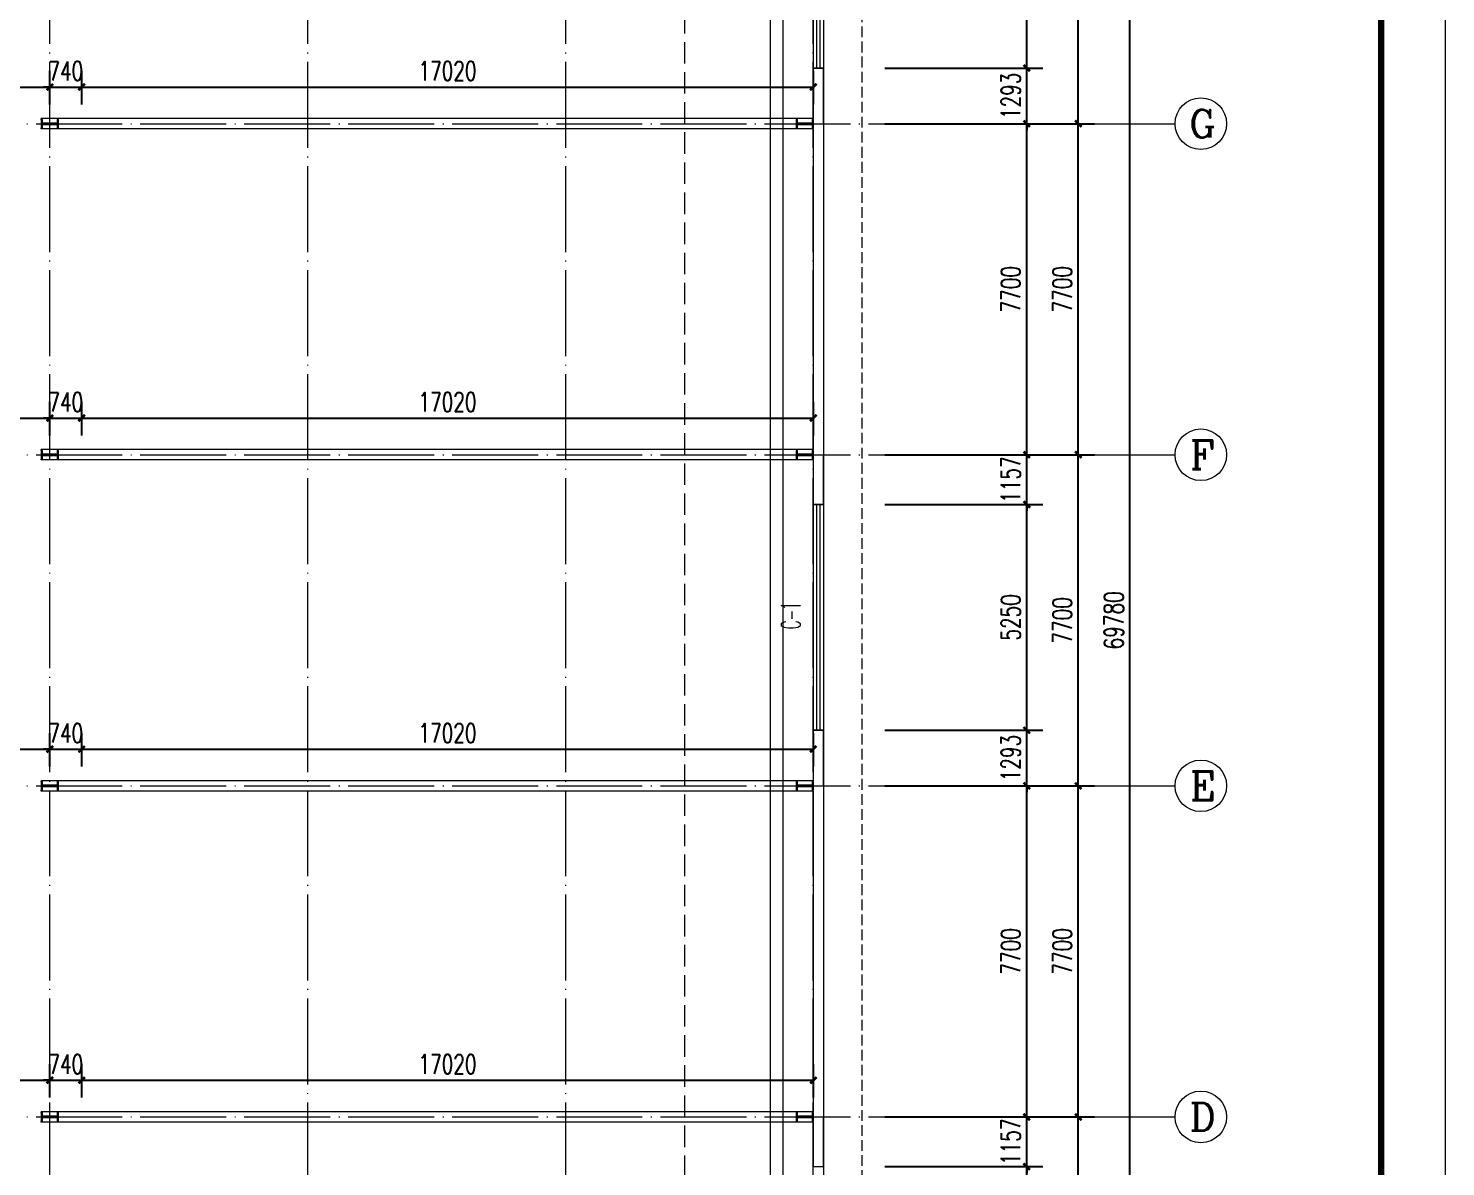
# Model space of a CAD drawing. Header units: inches. Extents: x -3733042 to -3450527, y 579159 to 997713.
# Drawn here: x -3531947 to -3498977, y 811583 to 838057 of the extents above; entities that cross this region are included whole.
import ezdxf

# ---------------------------------------------------------------- set-up
doc = ezdxf.new("R2010")
doc.units = ezdxf.units.IN
doc.header["$LTSCALE"] = 1000
doc.header["$MEASUREMENT"] = 0
doc.linetypes.add('DASH', pattern=[0.35, 0.25, -0.1])
doc.linetypes.add('DOTE', pattern=[2.42, 2, -0.2, 0.02, -0.2])
doc.layers.get('0').update_dxf_attribs({"lineweight": 18})
for name, color, linetype, lineweight in [('AXIS', 30, 'Continuous', 18), ('AXIS_TEXT', 7, 'Continuous', 18), ('COLUMN', 34, 'Continuous', 18), ('DOTE', 14, 'DOTE', 18), ('GROUND', 5, 'DASH', 18), ('PUB_DIM', 3, 'Continuous', 18), ('PUB_TITLE', 153, 'Continuous', 18), ('SURFACE', 255, 'Continuous', 18), ('WALL', 6, 'Continuous', 18), ('WINDOW', 4, 'Continuous', 18), ('WINDOW_TEXT', 7, 'Continuous', 18), ('地漏雨水管', 41, 'Continuous', 18)]:
    doc.layers.add(name, color=color, linetype=linetype, lineweight=lineweight)
doc.styles.add('_TCH_AXIS', font='complex.shx', dxfattribs={"bigfont": 'gbcbig.shx'})
doc.styles.add('_TCH_DIM_T3', font='simplex.shx', dxfattribs={"width": 0.705882, "bigfont": 'gbcbig.shx'})
doc.styles.add('_TCH_WINDOW', font='simplex.shx', dxfattribs={"width": 0.7, "bigfont": 'gbcbig.shx'})
doc.styles.add('COMPLEX', font='complex.shx')
doc.dimstyles.new('_TCH_ARCH&&150', dxfattribs={"dimtxt": 446.25, "dimasz": 150, "dimexe": 375, "dimexo": 450, "dimgap": 150, "dimtad": 1, "dimdec": 0, "dimzin": 0, "dimdsep": 46, "dimtxsty": '_TCH_DIM_T3', "dimblk": 'ARCHTICK', "dimcen": 0.09, "dimdle": 300, "dimclrt": 7, "dimazin": 2, "dimtfac": 1, "dimtdec": 0, "dimtix": 1, "dimtmove": 2, "dimatfit": 3, "dimfxl": 1, "dimtolj": 1, "dimarcsym": 0})

# ---------------------------------------------------------------- blocks, each defined once
blk = doc.blocks.new('_ArchTick_2')
at = {"color": 0, "linetype": 'ByBlock'}
blk.add_lwpolyline([(-0.5, -0.5, 0.4, 0.4, 0), (0.5, 0.5, 0.4, 0.4, 0)], format="xyseb", dxfattribs=at)
blk = doc.blocks.new('*X239')
at = {"layer": 'PUB_DIM', "color": 0, "lineweight": -2}
for p, q in [((-3537446, 813189), (-3537446, 813968)), ((-3531446, 813189), (-3531446, 813968)), ((-3537446, 813593), (-3531446, 813593))]:
    blk.add_line(p, q, dxfattribs=at)
at = {"layer": 'PUB_DIM', "color": 0, "lineweight": -2, "xscale": 150, "yscale": 150, "zscale": 150, "rotation": 180}
blk.add_blockref('_ArchTick_2', (-3537446, 813593), dxfattribs=at)
at = {"layer": 'PUB_DIM', "color": 0, "lineweight": -2, "xscale": 150, "yscale": 150, "zscale": 150}
blk.add_blockref('_ArchTick_2', (-3531446, 813593), dxfattribs=at)
at = {"layer": 'PUB_DIM', "color": 7, "insert": (-3534446, 813967), "char_height": 446.2, "width": 1665, "attachment_point": 5, "style": '_TCH_DIM_T3'}
blk.add_mtext('6000', dxfattribs=at)
blk = doc.blocks.new('_ARCHTICK')
at = {"color": 0, "linetype": 'ByBlock', "const_width": 0.4}
blk.add_lwpolyline([(-0.5, -0.5), (0.5, 0.5)], dxfattribs=at)
blk = doc.blocks.new('*X240')
at = {"layer": 'PUB_DIM', "color": 0, "lineweight": -2}
for p, q in [((-3531446, 813189), (-3531446, 813968)), ((-3530706, 813189), (-3530706, 813968)), ((-3531446, 813593), (-3531596, 813593)), ((-3531446, 813593), (-3530706, 813593)), ((-3530706, 813593), (-3530556, 813593))]:
    blk.add_line(p, q, dxfattribs=at)
at = {"layer": 'PUB_DIM', "color": 0, "lineweight": -2, "xscale": 150, "yscale": 150, "zscale": 150}
blk.add_blockref('_ArchTick_2', (-3531446, 813593), dxfattribs=at)
at = {"layer": 'PUB_DIM', "color": 0, "lineweight": -2, "xscale": 150, "yscale": 150, "zscale": 150, "rotation": 180}
blk.add_blockref('_ArchTick_2', (-3530706, 813593), dxfattribs=at)
at = {"layer": 'PUB_DIM', "color": 7, "insert": (-3531076, 813967), "char_height": 446.2, "width": 1215, "attachment_point": 5, "style": '_TCH_DIM_T3'}
blk.add_mtext('740', dxfattribs=at)
blk = doc.blocks.new('*X241')
at = {"layer": 'PUB_DIM', "color": 0, "lineweight": -2}
for p, q in [((-3530706, 813189), (-3530706, 813968)), ((-3513686, 813189), (-3513686, 813968)), ((-3530706, 813593), (-3513686, 813593))]:
    blk.add_line(p, q, dxfattribs=at)
at = {"layer": 'PUB_DIM', "color": 0, "lineweight": -2, "xscale": 150, "yscale": 150, "zscale": 150, "rotation": 180}
blk.add_blockref('_ArchTick_2', (-3530706, 813593), dxfattribs=at)
at = {"layer": 'PUB_DIM', "color": 0, "lineweight": -2, "xscale": 150, "yscale": 150, "zscale": 150}
blk.add_blockref('_ArchTick_2', (-3513686, 813593), dxfattribs=at)
at = {"layer": 'PUB_DIM', "color": 7, "insert": (-3522196, 813967), "char_height": 446.2, "width": 1980, "attachment_point": 5, "style": '_TCH_DIM_T3'}
blk.add_mtext('17020', dxfattribs=at)
blk = doc.blocks.new('*X244')
at = {"layer": 'PUB_DIM', "color": 0, "lineweight": -2}
for p, q in [((-3537446, 820889), (-3537446, 821668)), ((-3531446, 820889), (-3531446, 821668)), ((-3537446, 821293), (-3531446, 821293))]:
    blk.add_line(p, q, dxfattribs=at)
at = {"layer": 'PUB_DIM', "color": 0, "lineweight": -2, "xscale": 150, "yscale": 150, "zscale": 150, "rotation": 180}
blk.add_blockref('_ArchTick_2', (-3537446, 821293), dxfattribs=at)
at = {"layer": 'PUB_DIM', "color": 0, "lineweight": -2, "xscale": 150, "yscale": 150, "zscale": 150}
blk.add_blockref('_ArchTick_2', (-3531446, 821293), dxfattribs=at)
at = {"layer": 'PUB_DIM', "color": 7, "insert": (-3534446, 821667), "char_height": 446.2, "width": 1665, "attachment_point": 5, "style": '_TCH_DIM_T3'}
blk.add_mtext('6000', dxfattribs=at)
blk = doc.blocks.new('*X245')
at = {"layer": 'PUB_DIM', "color": 0, "lineweight": -2}
for p, q in [((-3531446, 820889), (-3531446, 821668)), ((-3530706, 820889), (-3530706, 821668)), ((-3531446, 821293), (-3531596, 821293)), ((-3531446, 821293), (-3530706, 821293)), ((-3530706, 821293), (-3530556, 821293))]:
    blk.add_line(p, q, dxfattribs=at)
at = {"layer": 'PUB_DIM', "color": 0, "lineweight": -2, "xscale": 150, "yscale": 150, "zscale": 150}
blk.add_blockref('_ArchTick_2', (-3531446, 821293), dxfattribs=at)
at = {"layer": 'PUB_DIM', "color": 0, "lineweight": -2, "xscale": 150, "yscale": 150, "zscale": 150, "rotation": 180}
blk.add_blockref('_ArchTick_2', (-3530706, 821293), dxfattribs=at)
at = {"layer": 'PUB_DIM', "color": 7, "insert": (-3531076, 821667), "char_height": 446.2, "width": 1215, "attachment_point": 5, "style": '_TCH_DIM_T3'}
blk.add_mtext('740', dxfattribs=at)
blk = doc.blocks.new('*X246')
at = {"layer": 'PUB_DIM', "color": 0, "lineweight": -2}
for p, q in [((-3530706, 820889), (-3530706, 821668)), ((-3513686, 820889), (-3513686, 821668)), ((-3530706, 821293), (-3513686, 821293))]:
    blk.add_line(p, q, dxfattribs=at)
at = {"layer": 'PUB_DIM', "color": 0, "lineweight": -2, "xscale": 150, "yscale": 150, "zscale": 150, "rotation": 180}
blk.add_blockref('_ArchTick_2', (-3530706, 821293), dxfattribs=at)
at = {"layer": 'PUB_DIM', "color": 0, "lineweight": -2, "xscale": 150, "yscale": 150, "zscale": 150}
blk.add_blockref('_ArchTick_2', (-3513686, 821293), dxfattribs=at)
at = {"layer": 'PUB_DIM', "color": 7, "insert": (-3522196, 821667), "char_height": 446.2, "width": 1980, "attachment_point": 5, "style": '_TCH_DIM_T3'}
blk.add_mtext('17020', dxfattribs=at)
blk = doc.blocks.new('*X249')
at = {"layer": 'PUB_DIM', "color": 0, "lineweight": -2}
for p, q in [((-3537446, 828589), (-3537446, 829368)), ((-3531446, 828589), (-3531446, 829368)), ((-3537446, 828993), (-3531446, 828993))]:
    blk.add_line(p, q, dxfattribs=at)
at = {"layer": 'PUB_DIM', "color": 0, "lineweight": -2, "xscale": 150, "yscale": 150, "zscale": 150, "rotation": 180}
blk.add_blockref('_ArchTick_2', (-3537446, 828993), dxfattribs=at)
at = {"layer": 'PUB_DIM', "color": 0, "lineweight": -2, "xscale": 150, "yscale": 150, "zscale": 150}
blk.add_blockref('_ArchTick_2', (-3531446, 828993), dxfattribs=at)
at = {"layer": 'PUB_DIM', "color": 7, "insert": (-3534446, 829367), "char_height": 446.2, "width": 1665, "attachment_point": 5, "style": '_TCH_DIM_T3'}
blk.add_mtext('6000', dxfattribs=at)
blk = doc.blocks.new('*X250')
at = {"layer": 'PUB_DIM', "color": 0, "lineweight": -2}
for p, q in [((-3531446, 828589), (-3531446, 829368)), ((-3530706, 828589), (-3530706, 829368)), ((-3531446, 828993), (-3531596, 828993)), ((-3531446, 828993), (-3530706, 828993)), ((-3530706, 828993), (-3530556, 828993))]:
    blk.add_line(p, q, dxfattribs=at)
at = {"layer": 'PUB_DIM', "color": 0, "lineweight": -2, "xscale": 150, "yscale": 150, "zscale": 150}
blk.add_blockref('_ArchTick_2', (-3531446, 828993), dxfattribs=at)
at = {"layer": 'PUB_DIM', "color": 0, "lineweight": -2, "xscale": 150, "yscale": 150, "zscale": 150, "rotation": 180}
blk.add_blockref('_ArchTick_2', (-3530706, 828993), dxfattribs=at)
at = {"layer": 'PUB_DIM', "color": 7, "insert": (-3531076, 829367), "char_height": 446.2, "width": 1215, "attachment_point": 5, "style": '_TCH_DIM_T3'}
blk.add_mtext('740', dxfattribs=at)
blk = doc.blocks.new('*X251')
at = {"layer": 'PUB_DIM', "color": 0, "lineweight": -2}
for p, q in [((-3530706, 828589), (-3530706, 829368)), ((-3513686, 828589), (-3513686, 829368)), ((-3530706, 828993), (-3513686, 828993))]:
    blk.add_line(p, q, dxfattribs=at)
at = {"layer": 'PUB_DIM', "color": 0, "lineweight": -2, "xscale": 150, "yscale": 150, "zscale": 150, "rotation": 180}
blk.add_blockref('_ArchTick_2', (-3530706, 828993), dxfattribs=at)
at = {"layer": 'PUB_DIM', "color": 0, "lineweight": -2, "xscale": 150, "yscale": 150, "zscale": 150}
blk.add_blockref('_ArchTick_2', (-3513686, 828993), dxfattribs=at)
at = {"layer": 'PUB_DIM', "color": 7, "insert": (-3522196, 829367), "char_height": 446.2, "width": 1980, "attachment_point": 5, "style": '_TCH_DIM_T3'}
blk.add_mtext('17020', dxfattribs=at)
blk = doc.blocks.new('*X254')
at = {"layer": 'PUB_DIM', "color": 0, "lineweight": -2}
for p, q in [((-3537446, 836289), (-3537446, 837068)), ((-3531446, 836289), (-3531446, 837068)), ((-3537446, 836693), (-3531446, 836693))]:
    blk.add_line(p, q, dxfattribs=at)
at = {"layer": 'PUB_DIM', "color": 0, "lineweight": -2, "xscale": 150, "yscale": 150, "zscale": 150, "rotation": 180}
blk.add_blockref('_ArchTick_2', (-3537446, 836693), dxfattribs=at)
at = {"layer": 'PUB_DIM', "color": 0, "lineweight": -2, "xscale": 150, "yscale": 150, "zscale": 150}
blk.add_blockref('_ArchTick_2', (-3531446, 836693), dxfattribs=at)
at = {"layer": 'PUB_DIM', "color": 7, "insert": (-3534446, 837067), "char_height": 446.2, "width": 1665, "attachment_point": 5, "style": '_TCH_DIM_T3'}
blk.add_mtext('6000', dxfattribs=at)
blk = doc.blocks.new('*X255')
at = {"layer": 'PUB_DIM', "color": 0, "lineweight": -2}
for p, q in [((-3531446, 836289), (-3531446, 837068)), ((-3530706, 836289), (-3530706, 837068)), ((-3531446, 836693), (-3531596, 836693)), ((-3531446, 836693), (-3530706, 836693)), ((-3530706, 836693), (-3530556, 836693))]:
    blk.add_line(p, q, dxfattribs=at)
at = {"layer": 'PUB_DIM', "color": 0, "lineweight": -2, "xscale": 150, "yscale": 150, "zscale": 150}
blk.add_blockref('_ArchTick_2', (-3531446, 836693), dxfattribs=at)
at = {"layer": 'PUB_DIM', "color": 0, "lineweight": -2, "xscale": 150, "yscale": 150, "zscale": 150, "rotation": 180}
blk.add_blockref('_ArchTick_2', (-3530706, 836693), dxfattribs=at)
at = {"layer": 'PUB_DIM', "color": 7, "insert": (-3531076, 837067), "char_height": 446.2, "width": 1215, "attachment_point": 5, "style": '_TCH_DIM_T3'}
blk.add_mtext('740', dxfattribs=at)
blk = doc.blocks.new('*X256')
at = {"layer": 'PUB_DIM', "color": 0, "lineweight": -2}
for p, q in [((-3530706, 836289), (-3530706, 837068)), ((-3513686, 836289), (-3513686, 837068)), ((-3530706, 836693), (-3513686, 836693))]:
    blk.add_line(p, q, dxfattribs=at)
at = {"layer": 'PUB_DIM', "color": 0, "lineweight": -2, "xscale": 150, "yscale": 150, "zscale": 150, "rotation": 180}
blk.add_blockref('_ArchTick_2', (-3530706, 836693), dxfattribs=at)
at = {"layer": 'PUB_DIM', "color": 0, "lineweight": -2, "xscale": 150, "yscale": 150, "zscale": 150}
blk.add_blockref('_ArchTick_2', (-3513686, 836693), dxfattribs=at)
at = {"layer": 'PUB_DIM', "color": 7, "insert": (-3522196, 837067), "char_height": 446.2, "width": 1980, "attachment_point": 5, "style": '_TCH_DIM_T3'}
blk.add_mtext('17020', dxfattribs=at)
blk = doc.blocks.new('*X595')
at = {"layer": 'AXIS', "color": 0, "lineweight": -2}
for p, q in [((-3512022, 811583), (-3508347, 811583)), ((-3508722, 806333), (-3508722, 811583)), ((-3512022, 806333), (-3508347, 806333))]:
    blk.add_line(p, q, dxfattribs=at)
at = {"layer": 'AXIS', "color": 0, "lineweight": -2, "xscale": 150, "yscale": 150, "zscale": 150}
for p, rotation in [((-3508722, 811583), 90), ((-3508722, 806333), 270)]:
    blk.add_blockref('_ArchTick_2', p, dxfattribs=dict(at, rotation=rotation))
at = {"layer": 'AXIS', "color": 7, "insert": (-3509095, 808958), "char_height": 446.2, "width": 1575, "attachment_point": 5, "rotation": 90, "style": '_TCH_DIM_T3'}
blk.add_mtext('5250', dxfattribs=at)
blk = doc.blocks.new('*X596')
at = {"layer": 'AXIS', "color": 0, "lineweight": -2}
for p, q in [((-3512022, 812739), (-3508347, 812739)), ((-3508722, 812739), (-3508722, 812889)), ((-3508722, 811583), (-3508722, 812739)), ((-3512022, 811583), (-3508347, 811583)), ((-3508722, 811583), (-3508722, 811433))]:
    blk.add_line(p, q, dxfattribs=at)
at = {"layer": 'AXIS', "color": 0, "lineweight": -2, "xscale": 150, "yscale": 150, "zscale": 150}
for p, rotation in [((-3508722, 812739), 270), ((-3508722, 811583), 90)]:
    blk.add_blockref('_ArchTick_2', p, dxfattribs=dict(at, rotation=rotation))
at = {"layer": 'AXIS', "color": 7, "insert": (-3509095, 812161), "char_height": 446.2, "width": 1350, "attachment_point": 5, "rotation": 90, "style": '_TCH_DIM_T3'}
blk.add_mtext('1157', dxfattribs=at)
blk = doc.blocks.new('*X597')
at = {"layer": 'AXIS', "color": 0, "lineweight": -2}
for p, q in [((-3512022, 820439), (-3508347, 820439)), ((-3508722, 812739), (-3508722, 820439)), ((-3512022, 812739), (-3508347, 812739))]:
    blk.add_line(p, q, dxfattribs=at)
at = {"layer": 'AXIS', "color": 0, "lineweight": -2, "xscale": 150, "yscale": 150, "zscale": 150}
for p, rotation in [((-3508722, 820439), 90), ((-3508722, 812739), 270)]:
    blk.add_blockref('_ArchTick_2', p, dxfattribs=dict(at, rotation=rotation))
at = {"layer": 'AXIS', "color": 7, "insert": (-3509095, 816589), "char_height": 446.2, "width": 1665, "attachment_point": 5, "rotation": 90, "style": '_TCH_DIM_T3'}
blk.add_mtext('7700', dxfattribs=at)
blk = doc.blocks.new('*X598')
at = {"layer": 'AXIS', "color": 0, "lineweight": -2}
for p, q in [((-3512022, 821733), (-3508347, 821733)), ((-3508722, 821733), (-3508722, 821883)), ((-3508722, 820439), (-3508722, 821733)), ((-3512022, 820439), (-3508347, 820439)), ((-3508722, 820439), (-3508722, 820289))]:
    blk.add_line(p, q, dxfattribs=at)
at = {"layer": 'AXIS', "color": 0, "lineweight": -2, "xscale": 150, "yscale": 150, "zscale": 150}
for p, rotation in [((-3508722, 821733), 270), ((-3508722, 820439), 90)]:
    blk.add_blockref('_ArchTick_2', p, dxfattribs=dict(at, rotation=rotation))
at = {"layer": 'AXIS', "color": 7, "insert": (-3509095, 821086), "char_height": 446.2, "width": 1485, "attachment_point": 5, "rotation": 90, "style": '_TCH_DIM_T3'}
blk.add_mtext('1293', dxfattribs=at)
blk = doc.blocks.new('*X599')
at = {"layer": 'AXIS', "color": 0, "lineweight": -2}
for p, q in [((-3512022, 826983), (-3508347, 826983)), ((-3508722, 821733), (-3508722, 826983)), ((-3512022, 821733), (-3508347, 821733))]:
    blk.add_line(p, q, dxfattribs=at)
at = {"layer": 'AXIS', "color": 0, "lineweight": -2, "xscale": 150, "yscale": 150, "zscale": 150}
for p, rotation in [((-3508722, 826983), 90), ((-3508722, 821733), 270)]:
    blk.add_blockref('_ArchTick_2', p, dxfattribs=dict(at, rotation=rotation))
at = {"layer": 'AXIS', "color": 7, "insert": (-3509095, 824358), "char_height": 446.2, "width": 1575, "attachment_point": 5, "rotation": 90, "style": '_TCH_DIM_T3'}
blk.add_mtext('5250', dxfattribs=at)
blk = doc.blocks.new('*X600')
at = {"layer": 'AXIS', "color": 0, "lineweight": -2}
for p, q in [((-3508722, 828139), (-3508722, 828289)), ((-3512022, 828139), (-3508347, 828139)), ((-3508722, 826983), (-3508722, 828139)), ((-3512022, 826983), (-3508347, 826983)), ((-3508722, 826983), (-3508722, 826833))]:
    blk.add_line(p, q, dxfattribs=at)
at = {"layer": 'AXIS', "color": 0, "lineweight": -2, "xscale": 150, "yscale": 150, "zscale": 150}
for p, rotation in [((-3508722, 828139), 270), ((-3508722, 826983), 90)]:
    blk.add_blockref('_ArchTick_2', p, dxfattribs=dict(at, rotation=rotation))
at = {"layer": 'AXIS', "color": 7, "insert": (-3509095, 827561), "char_height": 446.2, "width": 1350, "attachment_point": 5, "rotation": 90, "style": '_TCH_DIM_T3'}
blk.add_mtext('1157', dxfattribs=at)
blk = doc.blocks.new('*X601')
at = {"layer": 'AXIS', "color": 0, "lineweight": -2}
for p, q in [((-3512022, 835839), (-3508347, 835839)), ((-3508722, 828139), (-3508722, 835839)), ((-3512022, 828139), (-3508347, 828139))]:
    blk.add_line(p, q, dxfattribs=at)
at = {"layer": 'AXIS', "color": 0, "lineweight": -2, "xscale": 150, "yscale": 150, "zscale": 150}
for p, rotation in [((-3508722, 835839), 90), ((-3508722, 828139), 270)]:
    blk.add_blockref('_ArchTick_2', p, dxfattribs=dict(at, rotation=rotation))
at = {"layer": 'AXIS', "color": 7, "insert": (-3509095, 831989), "char_height": 446.2, "width": 1665, "attachment_point": 5, "rotation": 90, "style": '_TCH_DIM_T3'}
blk.add_mtext('7700', dxfattribs=at)
blk = doc.blocks.new('*X602')
at = {"layer": 'AXIS', "color": 0, "lineweight": -2}
for p, q in [((-3512022, 837133), (-3508347, 837133)), ((-3508722, 837133), (-3508722, 837283)), ((-3508722, 835839), (-3508722, 837133)), ((-3512022, 835839), (-3508347, 835839)), ((-3508722, 835839), (-3508722, 835689))]:
    blk.add_line(p, q, dxfattribs=at)
at = {"layer": 'AXIS', "color": 0, "lineweight": -2, "xscale": 150, "yscale": 150, "zscale": 150}
for p, rotation in [((-3508722, 837133), 270), ((-3508722, 835839), 90)]:
    blk.add_blockref('_ArchTick_2', p, dxfattribs=dict(at, rotation=rotation))
at = {"layer": 'AXIS', "color": 7, "insert": (-3509095, 836486), "char_height": 446.2, "width": 1485, "attachment_point": 5, "rotation": 90, "style": '_TCH_DIM_T3'}
blk.add_mtext('1293', dxfattribs=at)
blk = doc.blocks.new('*X603')
at = {"layer": 'AXIS', "color": 0, "lineweight": -2}
for p, q in [((-3512022, 842383), (-3508347, 842383)), ((-3508722, 837133), (-3508722, 842383)), ((-3512022, 837133), (-3508347, 837133))]:
    blk.add_line(p, q, dxfattribs=at)
at = {"layer": 'AXIS', "color": 0, "lineweight": -2, "xscale": 150, "yscale": 150, "zscale": 150}
for p, rotation in [((-3508722, 842383), 90), ((-3508722, 837133), 270)]:
    blk.add_blockref('_ArchTick_2', p, dxfattribs=dict(at, rotation=rotation))
at = {"layer": 'AXIS', "color": 7, "insert": (-3509095, 839758), "char_height": 446.2, "width": 1575, "attachment_point": 5, "rotation": 90, "style": '_TCH_DIM_T3'}
blk.add_mtext('5250', dxfattribs=at)
blk = doc.blocks.new('*X862')
at = {"layer": 'AXIS', "color": 0, "lineweight": -2}
for p, q in [((-3510822, 812739), (-3507147, 812739)), ((-3507522, 805039), (-3507522, 812739)), ((-3510822, 805039), (-3507147, 805039))]:
    blk.add_line(p, q, dxfattribs=at)
at = {"layer": 'AXIS', "color": 0, "lineweight": -2, "xscale": 150, "yscale": 150, "zscale": 150}
for p, rotation in [((-3507522, 812739), 90), ((-3507522, 805039), 270)]:
    blk.add_blockref('_ArchTick_2', p, dxfattribs=dict(at, rotation=rotation))
at = {"layer": 'AXIS', "color": 7, "insert": (-3507895, 808889), "char_height": 446.2, "width": 1665, "attachment_point": 5, "rotation": 90, "style": '_TCH_DIM_T3'}
blk.add_mtext('7700', dxfattribs=at)
blk = doc.blocks.new('*X863')
at = {"layer": 'AXIS', "color": 0, "lineweight": -2}
for p, q in [((-3510822, 820439), (-3507147, 820439)), ((-3507522, 812739), (-3507522, 820439)), ((-3510822, 812739), (-3507147, 812739))]:
    blk.add_line(p, q, dxfattribs=at)
at = {"layer": 'AXIS', "color": 0, "lineweight": -2, "xscale": 150, "yscale": 150, "zscale": 150}
for p, rotation in [((-3507522, 820439), 90), ((-3507522, 812739), 270)]:
    blk.add_blockref('_ArchTick_2', p, dxfattribs=dict(at, rotation=rotation))
at = {"layer": 'AXIS', "color": 7, "insert": (-3507895, 816589), "char_height": 446.2, "width": 1665, "attachment_point": 5, "rotation": 90, "style": '_TCH_DIM_T3'}
blk.add_mtext('7700', dxfattribs=at)
blk = doc.blocks.new('*X864')
at = {"layer": 'AXIS', "color": 0, "lineweight": -2}
for p, q in [((-3510822, 828139), (-3507147, 828139)), ((-3507522, 820439), (-3507522, 828139)), ((-3510822, 820439), (-3507147, 820439))]:
    blk.add_line(p, q, dxfattribs=at)
at = {"layer": 'AXIS', "color": 0, "lineweight": -2, "xscale": 150, "yscale": 150, "zscale": 150}
for p, rotation in [((-3507522, 828139), 90), ((-3507522, 820439), 270)]:
    blk.add_blockref('_ArchTick_2', p, dxfattribs=dict(at, rotation=rotation))
at = {"layer": 'AXIS', "color": 7, "insert": (-3507895, 824289), "char_height": 446.2, "width": 1665, "attachment_point": 5, "rotation": 90, "style": '_TCH_DIM_T3'}
blk.add_mtext('7700', dxfattribs=at)
blk = doc.blocks.new('*X865')
at = {"layer": 'AXIS', "color": 0, "lineweight": -2}
for p, q in [((-3510822, 835839), (-3507147, 835839)), ((-3507522, 828139), (-3507522, 835839)), ((-3510822, 828139), (-3507147, 828139))]:
    blk.add_line(p, q, dxfattribs=at)
at = {"layer": 'AXIS', "color": 0, "lineweight": -2, "xscale": 150, "yscale": 150, "zscale": 150}
for p, rotation in [((-3507522, 835839), 90), ((-3507522, 828139), 270)]:
    blk.add_blockref('_ArchTick_2', p, dxfattribs=dict(at, rotation=rotation))
at = {"layer": 'AXIS', "color": 7, "insert": (-3507895, 831989), "char_height": 446.2, "width": 1665, "attachment_point": 5, "rotation": 90, "style": '_TCH_DIM_T3'}
blk.add_mtext('7700', dxfattribs=at)
blk = doc.blocks.new('*X866')
at = {"layer": 'AXIS', "color": 0, "lineweight": -2}
for p, q in [((-3510822, 843539), (-3507147, 843539)), ((-3507522, 835839), (-3507522, 843539)), ((-3510822, 835839), (-3507147, 835839))]:
    blk.add_line(p, q, dxfattribs=at)
at = {"layer": 'AXIS', "color": 0, "lineweight": -2, "xscale": 150, "yscale": 150, "zscale": 150}
for p, rotation in [((-3507522, 843539), 90), ((-3507522, 835839), 270)]:
    blk.add_blockref('_ArchTick_2', p, dxfattribs=dict(at, rotation=rotation))
at = {"layer": 'AXIS', "color": 7, "insert": (-3507895, 839689), "char_height": 446.2, "width": 1665, "attachment_point": 5, "rotation": 90, "style": '_TCH_DIM_T3'}
blk.add_mtext('7700', dxfattribs=at)
blk = doc.blocks.new('*X870')
at = {"layer": 'AXIS', "color": 0, "lineweight": -2}
for p, q in [((-3510822, 859179), (-3505947, 859179)), ((-3506322, 789399), (-3506322, 859179)), ((-3510822, 789399), (-3505947, 789399))]:
    blk.add_line(p, q, dxfattribs=at)
at = {"layer": 'AXIS', "color": 0, "lineweight": -2, "xscale": 150, "yscale": 150, "zscale": 150}
for p, rotation in [((-3506322, 859179), 90), ((-3506322, 789399), 270)]:
    blk.add_blockref('_ArchTick_2', p, dxfattribs=dict(at, rotation=rotation))
at = {"layer": 'AXIS', "color": 7, "insert": (-3506695, 824289), "char_height": 446.2, "width": 2115, "attachment_point": 5, "rotation": 90, "style": '_TCH_DIM_T3'}
blk.add_mtext('69780', dxfattribs=at)
blk = doc.blocks.new('_AXISO')
blk.add_circle((0, 0), 0.5)
at = {"layer": 'AXIS_TEXT', "style": 'COMPLEX', "width": 1.04167}
blk.add_attdef('A', (-0.25, -0.28), '', height=0.56, dxfattribs=at)
blk = doc.blocks.new('$WINLIB2D$00000001')
at = {"color": 0}
for points in [[(-0.5, 0.5), (-0.5, -0.5)], [(-0.5, 0.5), (0.5, 0.5)], [(0.5, -0.5), (0.5, 0.5)], [(0.5, 0.1667), (-0.5, 0.1667)], [(0.5, -0.1667), (-0.5, -0.1667)], [(-0.5, -0.5), (0.5, -0.5)]]:
    blk.add_lwpolyline(points, dxfattribs=at)

msp = doc.modelspace()

# ---------------------------------------------------------------- linework, layer by layer
msp.add_lwpolyline([(-3549446.4, 859179.3), (-3513446.4, 859179.3), (-3513446.4, 789399.3), (-3549446.4, 789399.3)], close=True)
at = {"layer": 'AXIS'}
for p, q in [((-3511272.1, 835839.3), (-3505272.1, 835839.3)), ((-3511272.1, 828139.3), (-3505272.1, 828139.3)), ((-3511272.1, 820439.3), (-3505272.1, 820439.3)), ((-3511272.1, 812739.3), (-3505272.1, 812739.3))]:
    msp.add_line(p, q, dxfattribs=at)
at = {"layer": 'COLUMN'}
for p, q in [((-3531617, 835939.3), (-3531647, 835939.3)), ((-3531647, 835939.3), (-3531647, 835739.3)), ((-3531617, 835854.3), (-3531617, 835939.3)), ((-3531277, 835854.3), (-3531617, 835854.3)), ((-3531617, 835739.3), (-3531617, 835824.3)), ((-3531617, 835824.3), (-3531277, 835824.3)), ((-3531247, 835939.3), (-3531277, 835939.3)), ((-3531277, 835939.3), (-3531277, 835854.3)), ((-3531277, 835824.3), (-3531277, 835739.3)), ((-3531247, 835739.3), (-3531247, 835939.3)), ((-3514055.7, 835939.3), (-3514085.7, 835939.3)), ((-3514085.7, 835939.3), (-3514085.7, 835739.3)), ((-3514055.7, 835854.3), (-3514055.7, 835939.3)), ((-3513715.7, 835854.3), (-3514055.7, 835854.3)), ((-3514055.7, 835739.3), (-3514055.7, 835824.3)), ((-3514055.7, 835824.3), (-3513715.7, 835824.3)), ((-3513685.7, 835939.3), (-3513715.7, 835939.3)), ((-3513715.7, 835939.3), (-3513715.7, 835854.3)), ((-3513715.7, 835824.3), (-3513715.7, 835739.3)), ((-3513685.7, 835739.3), (-3513685.7, 835939.3)), ((-3531647, 835739.3), (-3531617, 835739.3)), ((-3531277, 835739.3), (-3531247, 835739.3)), ((-3514085.7, 835739.3), (-3514055.7, 835739.3)), ((-3513715.7, 835739.3), (-3513685.7, 835739.3)), ((-3531617, 828239.3), (-3531647, 828239.3)), ((-3531647, 828239.3), (-3531647, 828039.3)), ((-3531617, 828154.3), (-3531617, 828239.3)), ((-3531247, 828239.3), (-3531277, 828239.3)), ((-3531277, 828239.3), (-3531277, 828154.3)), ((-3531247, 828039.3), (-3531247, 828239.3)), ((-3514055.7, 828239.3), (-3514085.7, 828239.3)), ((-3514085.7, 828239.3), (-3514085.7, 828039.3)), ((-3514055.7, 828154.3), (-3514055.7, 828239.3)), ((-3513685.7, 828239.3), (-3513715.7, 828239.3)), ((-3513715.7, 828239.3), (-3513715.7, 828154.3)), ((-3513685.7, 828039.3), (-3513685.7, 828239.3)), ((-3531647, 828039.3), (-3531617, 828039.3)), ((-3531277, 828154.3), (-3531617, 828154.3)), ((-3531617, 828039.3), (-3531617, 828124.3)), ((-3531617, 828124.3), (-3531277, 828124.3)), ((-3531277, 828124.3), (-3531277, 828039.3)), ((-3531277, 828039.3), (-3531247, 828039.3)), ((-3514085.7, 828039.3), (-3514055.7, 828039.3)), ((-3513715.7, 828154.3), (-3514055.7, 828154.3)), ((-3514055.7, 828039.3), (-3514055.7, 828124.3)), ((-3514055.7, 828124.3), (-3513715.7, 828124.3)), ((-3513715.7, 828124.3), (-3513715.7, 828039.3)), ((-3513715.7, 828039.3), (-3513685.7, 828039.3)), ((-3531617, 820539.3), (-3531647, 820539.3)), ((-3531647, 820539.3), (-3531647, 820339.3)), ((-3531647, 820339.3), (-3531617, 820339.3)), ((-3531617, 820454.3), (-3531617, 820539.3)), ((-3531277, 820454.3), (-3531617, 820454.3)), ((-3531617, 820339.3), (-3531617, 820424.3)), ((-3531617, 820424.3), (-3531277, 820424.3)), ((-3531247, 820539.3), (-3531277, 820539.3)), ((-3531277, 820539.3), (-3531277, 820454.3)), ((-3531277, 820424.3), (-3531277, 820339.3)), ((-3531277, 820339.3), (-3531247, 820339.3)), ((-3531247, 820339.3), (-3531247, 820539.3)), ((-3514055.7, 820539.3), (-3514085.7, 820539.3)), ((-3514085.7, 820539.3), (-3514085.7, 820339.3)), ((-3514085.7, 820339.3), (-3514055.7, 820339.3)), ((-3514055.7, 820454.3), (-3514055.7, 820539.3)), ((-3513715.7, 820454.3), (-3514055.7, 820454.3)), ((-3514055.7, 820339.3), (-3514055.7, 820424.3)), ((-3514055.7, 820424.3), (-3513715.7, 820424.3)), ((-3513685.7, 820539.3), (-3513715.7, 820539.3)), ((-3513715.7, 820539.3), (-3513715.7, 820454.3)), ((-3513715.7, 820424.3), (-3513715.7, 820339.3)), ((-3513715.7, 820339.3), (-3513685.7, 820339.3)), ((-3513685.7, 820339.3), (-3513685.7, 820539.3)), ((-3531617, 812839.3), (-3531647, 812839.3)), ((-3531647, 812839.3), (-3531647, 812639.3)), ((-3531617, 812754.3), (-3531617, 812839.3)), ((-3531277, 812754.3), (-3531617, 812754.3)), ((-3531617, 812639.3), (-3531617, 812724.3)), ((-3531617, 812724.3), (-3531277, 812724.3)), ((-3531247, 812839.3), (-3531277, 812839.3)), ((-3531277, 812839.3), (-3531277, 812754.3)), ((-3531277, 812724.3), (-3531277, 812639.3)), ((-3531247, 812639.3), (-3531247, 812839.3)), ((-3514055.7, 812839.3), (-3514085.7, 812839.3)), ((-3514085.7, 812839.3), (-3514085.7, 812639.3)), ((-3514055.7, 812754.3), (-3514055.7, 812839.3)), ((-3513715.7, 812754.3), (-3514055.7, 812754.3)), ((-3514055.7, 812639.3), (-3514055.7, 812724.3)), ((-3514055.7, 812724.3), (-3513715.7, 812724.3)), ((-3513685.7, 812839.3), (-3513715.7, 812839.3)), ((-3513715.7, 812839.3), (-3513715.7, 812754.3)), ((-3513715.7, 812724.3), (-3513715.7, 812639.3)), ((-3513685.7, 812639.3), (-3513685.7, 812839.3)), ((-3531647, 812639.3), (-3531617, 812639.3)), ((-3531277, 812639.3), (-3531247, 812639.3)), ((-3514085.7, 812639.3), (-3514055.7, 812639.3)), ((-3513715.7, 812639.3), (-3513685.7, 812639.3))]:
    msp.add_line(p, q, dxfattribs=at)
at = {"layer": 'DOTE'}
for p, q in [((-3531446.4, 786875), (-3531446.4, 863576.4)), ((-3525446.4, 786875), (-3525446.4, 863576.4)), ((-3519447, 786875), (-3519447, 863576.4)), ((-3513687, 786875), (-3513687, 863576.4)), ((-3551124.3, 835839.3), (-3511272.1, 835839.3)), ((-3551124.3, 828139.3), (-3511272.1, 828139.3)), ((-3551124.3, 820439.3), (-3511272.1, 820439.3)), ((-3551124.3, 812739.3), (-3511272.1, 812739.3))]:
    msp.add_line(p, q, dxfattribs=at)
at = {"layer": 'GROUND'}
msp.add_lwpolyline([(-3531446.4, 788499.3), (-3512546.4, 788499.3), (-3512546.4, 860079.3), (-3531446.4, 860079.3)], dxfattribs=at)
at = {"layer": 'PUB_TITLE'}
msp.add_lwpolyline([(-3561976.8, 767462.6), (-3498976.8, 767462.6), (-3498976.8, 878912.6), (-3561976.8, 878912.6)], close=True, dxfattribs=at)
msp.add_lwpolyline([(-3560476.8, 768962.6, 150, 150, 0), (-3500476.8, 768962.6, 150, 150, 0), (-3500476.8, 875162.6, 150, 150, 0), (-3560476.8, 875162.6, 150, 150, 0)], format="xyseb", close=True, dxfattribs=at)
at = {"layer": 'SURFACE', "linetype": 'DASH', "ltscale": 2}
msp.add_lwpolyline([(-3546207, 855939.3), (-3516686.4, 855939.3), (-3516686.4, 792639.3), (-3546207, 792639.3)], close=True, dxfattribs=at)
at = {"layer": 'WALL'}
for p, q in [((-3513446.4, 837132.7), (-3513686.4, 837132.7)), ((-3513686.4, 837132.7), (-3513686.4, 835959.3)), ((-3513446.4, 835839.3), (-3513446.4, 837132.7)), ((-3513686.4, 835959.3), (-3531647, 835959.3)), ((-3531647, 835939.3), (-3531647, 835959.3)), ((-3513446.4, 835839.3), (-3513446.4, 828139.3)), ((-3531647, 835719.3), (-3531647, 835739.3)), ((-3513686.4, 835719.3), (-3531647, 835719.3)), ((-3513686.4, 835719.3), (-3513686.4, 828259.3)), ((-3513686.4, 828259.3), (-3531647, 828259.3)), ((-3531647, 828239.3), (-3531647, 828259.3)), ((-3531647, 828019.3), (-3531647, 828039.3)), ((-3513686.4, 828019.3), (-3531647, 828019.3)), ((-3513686.4, 828019.3), (-3513686.4, 826982.7)), ((-3513446.4, 826982.7), (-3513446.4, 828139.3)), ((-3513686.4, 826982.7), (-3513446.4, 826982.7)), ((-3513446.4, 821732.7), (-3513686.4, 821732.7)), ((-3513686.4, 821732.7), (-3513686.4, 820559.3)), ((-3513446.4, 820439.3), (-3513446.4, 821732.7)), ((-3513686.4, 820559.3), (-3531647, 820559.3)), ((-3531647, 820539.3), (-3531647, 820559.3)), ((-3531647, 820319.3), (-3531647, 820339.3)), ((-3513686.4, 820319.3), (-3531647, 820319.3)), ((-3513686.4, 820319.3), (-3513686.4, 812859.3)), ((-3513446.4, 820439.3), (-3513446.4, 812739.3)), ((-3513686.4, 812859.3), (-3531647, 812859.3)), ((-3531647, 812839.3), (-3531647, 812859.3)), ((-3513446.4, 811582.7), (-3513446.4, 812739.3)), ((-3531647, 812619.3), (-3531647, 812639.3)), ((-3513686.4, 812619.3), (-3531647, 812619.3)), ((-3513686.4, 812619.3), (-3513686.4, 811582.7)), ((-3513686.4, 811582.7), (-3513446.4, 811582.7))]:
    msp.add_line(p, q, dxfattribs=at)
at = {"layer": '地漏雨水管'}
for points in [[(-3548506.4, 790339.3), (-3514386.4, 790339.3), (-3514386.4, 858239.3), (-3548506.4, 858239.3)], [(-3548206.4, 790639.3), (-3514686.4, 790639.3), (-3514686.4, 857939.3), (-3548206.4, 857939.3)]]:
    msp.add_lwpolyline(points, close=True, dxfattribs=at)

# ---------------------------------------------------------------- block references
at = {"layer": 'AXIS'}
ref = msp.add_blockref('_AXISO', (-3504672.1, 835839.3), dxfattribs=dict(at, xscale=1200, yscale=1200, zscale=1200))
ref.add_attrib('A', 'G', (-3504945.4, 835520.5), dxfattribs={"layer": 'AXIS_TEXT', "height": 637.8, "style": '_TCH_AXIS'})
ref = msp.add_blockref('_AXISO', (-3504672.1, 828139.3), dxfattribs=dict(at, xscale=1200, yscale=1200, zscale=1200))
ref.add_attrib('A', 'F', (-3504926.7, 827805.3), dxfattribs={"layer": 'AXIS_TEXT', "height": 668.2, "style": '_TCH_AXIS'})
ref = msp.add_blockref('_AXISO', (-3504672.1, 820439.3), dxfattribs=dict(at, xscale=1200, yscale=1200, zscale=1200))
ref.add_attrib('A', 'E', (-3504926.7, 820105.3), dxfattribs={"layer": 'AXIS_TEXT', "height": 668.2, "style": '_TCH_AXIS'})
ref = msp.add_blockref('_AXISO', (-3504672.1, 812739.3), dxfattribs=dict(at, xscale=1200, yscale=1200, zscale=1200))
ref.add_attrib('A', 'D', (-3504936.4, 812412.9), dxfattribs={"layer": 'AXIS_TEXT', "height": 652.9, "style": '_TCH_AXIS'})
at = {"layer": 'WINDOW'}
ref = msp.add_blockref('$WINLIB2D$00000001', (-3513566.4, 839757.7), dxfattribs=dict(at, xscale=5250, yscale=240, zscale=5250, rotation=270))
ref.add_attrib('A', 'C-1', (-3513985.4, 839484.7), dxfattribs={"layer": 'WINDOW_TEXT', "height": 446.25, "rotation": 90, "style": '_TCH_WINDOW', "width": 0.494118})
ref = msp.add_blockref('$WINLIB2D$00000001', (-3513566.4, 824357.7), dxfattribs=dict(at, xscale=5250, yscale=240, zscale=5250, rotation=270))
ref.add_attrib('A', 'C-1', (-3513985.4, 824084.7), dxfattribs={"layer": 'WINDOW_TEXT', "height": 446.25, "rotation": 90, "style": '_TCH_WINDOW', "width": 0.494118})

# ---------------------------------------------------------------- dimensions: what is measured, and where the dimension line sits
at = {"layer": 'AXIS'}
for base, p1, p2, picture, middle in [((-3506322.1, 859179.3), (-3511272.1, 789399.3), (-3511272.1, 859179.3), '*X870', (-3506695.2, 824289.3)), ((-3507522.1, 843539.3), (-3511272.1, 835839.3), (-3511272.1, 843539.3), '*X866', (-3507895.2, 839689.3)), ((-3508722.1, 842382.7), (-3512472.1, 837132.7), (-3512472.1, 842382.7), '*X603', (-3509095.2, 839757.7)), ((-3508722.1, 837132.7), (-3512472.1, 835839.3), (-3512472.1, 837132.7), '*X602', (-3509095.2, 836486)), ((-3508722.1, 835839.3), (-3512472.1, 828139.3), (-3512472.1, 835839.3), '*X601', (-3509095.2, 831989.3)), ((-3507522.1, 835839.3), (-3511272.1, 828139.3), (-3511272.1, 835839.3), '*X865', (-3507895.2, 831989.3)), ((-3508722.1, 828139.3), (-3512472.1, 826982.7), (-3512472.1, 828139.3), '*X600', (-3509095.2, 827561)), ((-3507522.1, 828139.3), (-3511272.1, 820439.3), (-3511272.1, 828139.3), '*X864', (-3507895.2, 824289.3)), ((-3508722.1, 826982.7), (-3512472.1, 821732.7), (-3512472.1, 826982.7), '*X599', (-3509095.2, 824357.7)), ((-3508722.1, 821732.7), (-3512472.1, 820439.3), (-3512472.1, 821732.7), '*X598', (-3509095.2, 821086)), ((-3508722.1, 820439.3), (-3512472.1, 812739.3), (-3512472.1, 820439.3), '*X597', (-3509095.2, 816589.3)), ((-3507522.1, 820439.3), (-3511272.1, 812739.3), (-3511272.1, 820439.3), '*X863', (-3507895.2, 816589.3)), ((-3508722.1, 812739.3), (-3512472.1, 811582.7), (-3512472.1, 812739.3), '*X596', (-3509095.2, 812161)), ((-3507522.1, 812739.3), (-3511272.1, 805039.3), (-3511272.1, 812739.3), '*X862', (-3507895.2, 808889.3)), ((-3508722.1, 811582.7), (-3512472.1, 806332.7), (-3512472.1, 811582.7), '*X595', (-3509095.2, 808957.7))]:
    dim = msp.add_linear_dim(base=base, p1=p1, p2=p2, angle=90, dimstyle='_TCH_ARCH&&150', override={"dimsah": 1, "dimtzin": 0}, dxfattribs=at)
    dim.commit()
    dim.dimension.update_dxf_attribs({"geometry": picture, "text_midpoint": middle})
at = {"layer": 'PUB_DIM'}
for base, p1, p2, picture, middle in [((-3531446.4, 836693.5), (-3537446.4, 835839.3), (-3531446.4, 835839.3), '*X254', (-3534446.4, 837066.6)), ((-3530706.4, 836693.5), (-3531446.4, 835839.3), (-3530706.4, 835839.3), '*X255', (-3531076.4, 837066.6)), ((-3513686.4, 836693.5), (-3530706.4, 835839.3), (-3513686.4, 835839.3), '*X256', (-3522196.4, 837066.6)), ((-3531446.4, 828993.5), (-3537446.4, 828139.3), (-3531446.4, 828139.3), '*X249', (-3534446.4, 829366.6)), ((-3530706.4, 828993.5), (-3531446.4, 828139.3), (-3530706.4, 828139.3), '*X250', (-3531076.4, 829366.6)), ((-3513686.4, 828993.5), (-3530706.4, 828139.3), (-3513686.4, 828139.3), '*X251', (-3522196.4, 829366.6)), ((-3531446.4, 821293.5), (-3537446.4, 820439.3), (-3531446.4, 820439.3), '*X244', (-3534446.4, 821666.6)), ((-3530706.4, 821293.5), (-3531446.4, 820439.3), (-3530706.4, 820439.3), '*X245', (-3531076.4, 821666.6)), ((-3513686.4, 821293.5), (-3530706.4, 820439.3), (-3513686.4, 820439.3), '*X246', (-3522196.4, 821666.6)), ((-3531446.4, 813593.5), (-3537446.4, 812739.3), (-3531446.4, 812739.3), '*X239', (-3534446.4, 813966.6)), ((-3530706.4, 813593.5), (-3531446.4, 812739.3), (-3530706.4, 812739.3), '*X240', (-3531076.4, 813966.6)), ((-3513686.4, 813593.5), (-3530706.4, 812739.3), (-3513686.4, 812739.3), '*X241', (-3522196.4, 813966.6))]:
    dim = msp.add_linear_dim(base=base, p1=p1, p2=p2, dimstyle='_TCH_ARCH&&150', override={"dimsah": 1, "dimtzin": 0}, dxfattribs=at)
    dim.commit()
    dim.dimension.update_dxf_attribs({"geometry": picture, "text_midpoint": middle})

doc.saveas('drawing.dxf')
